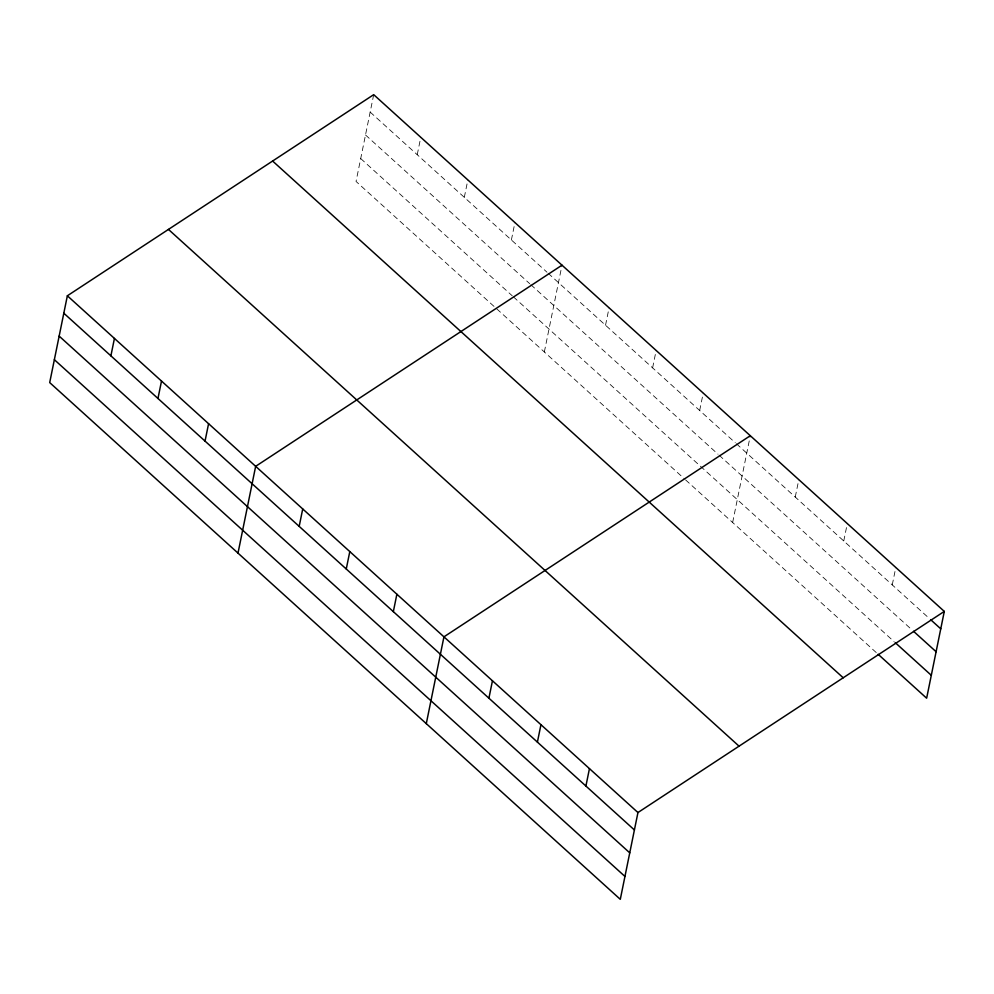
<?xml version="1.0" encoding="UTF-8"?>
<svg xmlns="http://www.w3.org/2000/svg" width="994" height="994" viewBox="0 0 994 994"><rect width="100%" height="100%" fill="white"/><g stroke="black" fill="none" stroke-linecap="round" stroke-linejoin="round"><path stroke-width="0.75" stroke-dasharray="4.97 3.73" d="M373.707 94.666L356.051 181.455L684.419 478.835M417.231 154.704L420.785 137.296M464.31 197.346L467.851 179.926M511.388 239.976L514.929 222.557M544.339 351.988L562.008 265.187M605.532 325.237L609.073 307.817M652.611 367.867L656.152 350.447M699.677 410.497L703.218 393.09M732.64 522.509L750.296 435.72M795.25 497.05L798.803 479.642M843.757 540.984L847.298 523.565M892.252 584.907L895.805 567.487M370.166 112.073L546.973 272.207M548.129 273.251L735.274 442.74M736.417 443.771L929.477 618.616M365.506 134.973L529.69 283.663M530.833 284.706L717.991 454.196M719.134 455.227L912.417 630.271M360.71 158.555L512.258 295.814M513.413 296.858L894.078 641.602M685.562 479.878L877.019 653.257"/><path stroke-width="1.49" d="M67.356 295.79L49.7 382.591L620.293 899.334L637.949 812.545L944.3 611.409L373.707 94.666L67.356 295.79L637.949 812.545M110.893 355.84L114.434 338.432M157.959 398.47L161.513 381.062M205.037 441.112L208.578 423.692M238.001 553.111L255.657 466.323L562.008 265.187M299.182 526.373L302.723 508.953M346.26 569.003L349.801 551.583M393.338 611.633L396.879 594.213M426.289 723.644L443.945 636.843L750.296 435.72M488.911 698.186L492.452 680.778M537.406 742.108L540.947 724.701M585.913 786.043L589.454 768.623M944.3 611.409L926.644 698.21L878.137 654.288M930.608 619.635L940.759 628.829M913.536 631.289L936.099 651.716M895.209 642.621L931.303 675.311M272.617 161.04L843.21 677.784M168.458 229.415L739.051 746.171M63.815 313.209L634.408 829.965M59.155 336.109L629.749 852.852M54.359 359.691L624.953 876.447"/></g></svg>
